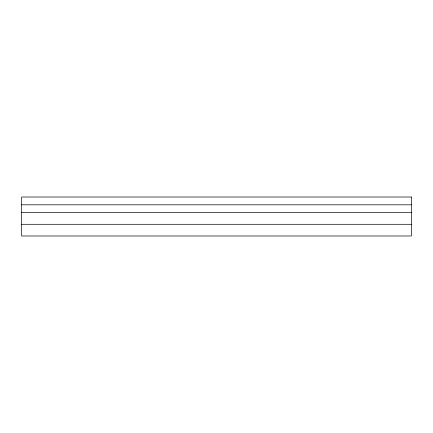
<?xml version="1.0" encoding="UTF-8"?>
<svg xmlns="http://www.w3.org/2000/svg" width="433" height="433" viewBox="0 0 433 433"><rect width="100%" height="100%" fill="white"/><g stroke="black" fill="none" stroke-linecap="round" stroke-linejoin="round"><path stroke-width="0.65" d="M21.65 204.809L411.35 204.809M21.65 212.603L411.35 212.603M21.65 224.294L411.35 224.294M411.35 197.015L21.65 197.015L21.65 235.985L411.35 235.985L411.35 197.015"/></g></svg>
